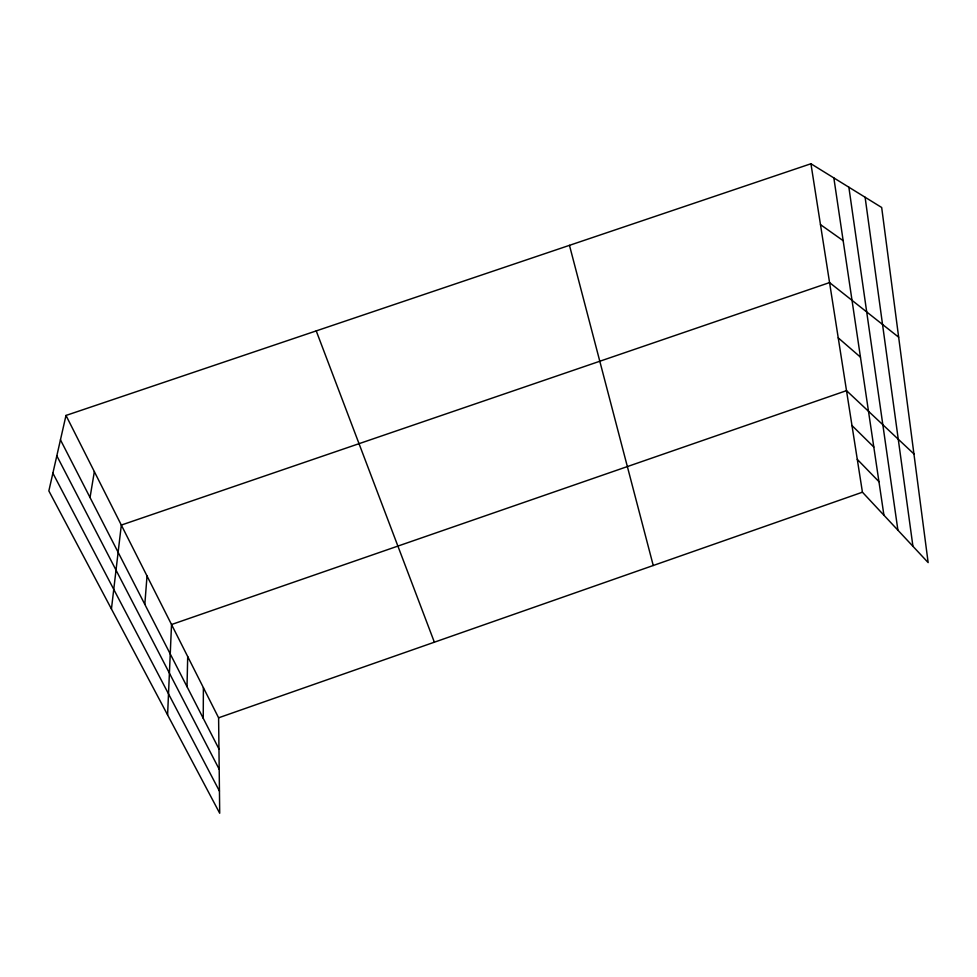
<?xml version="1.0" encoding="UTF-8"?>
<svg xmlns="http://www.w3.org/2000/svg" width="977" height="977" viewBox="0 0 977 977"><rect width="100%" height="100%" fill="white"/><g stroke="black" fill="none" stroke-linecap="round" stroke-linejoin="round"><path stroke-width="1.47" d="M203.24 718.315L203.387 687.674M187.01 686.648L187.706 656.593M167.592 714.908L171.525 624.535L846.509 390.641L913.935 453.939M144.816 604.372L147.026 575.978M111.439 608.976L121.331 525.064L829.558 282.585L898.657 337.199M90.031 497.513L94.354 471.622M65.996 415.445L48.85 490.906L219.703 813.243L218.604 717.802L65.996 415.445L810.934 163.757L881.681 207.49L928.15 562.593L862.435 492.2L810.934 163.757M218.604 717.802L862.435 492.2M820.472 224.612L843.163 240.672M838.229 337.859L860.456 357.142M851.981 425.532L873.804 447.026M857.281 459.373L878.946 481.661M52.88 473.173L219.446 791.101M56.813 455.832L219.202 769.265M60.452 439.821L218.958 748.968M316.23 330.898L434.362 642.194M569.469 245.337L653.247 565.5M833.845 177.924L883.929 515.233M848.866 187.205L897.912 530.206M865.109 197.244L912.933 546.29"/></g></svg>
